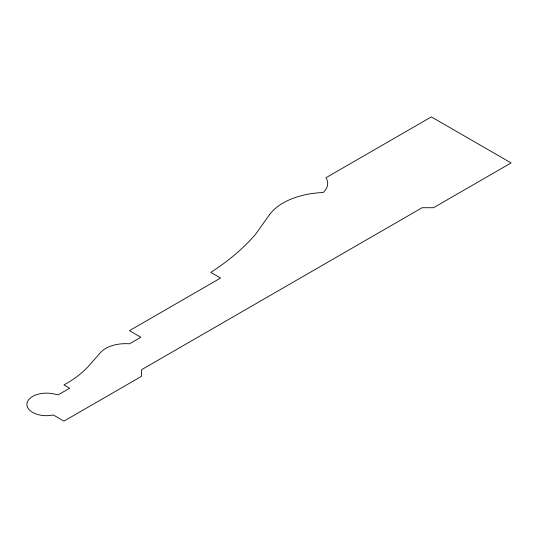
<?xml version="1.0" encoding="UTF-8"?>
<svg xmlns="http://www.w3.org/2000/svg" width="538" height="538" viewBox="0 0 538 538"><rect width="100%" height="100%" fill="white"/><g stroke="black" fill="none" stroke-linecap="round" stroke-linejoin="round"><path stroke-width="0.81" d="M269.471 214.756L255.637 234.205A294.528 170.042 0 0 1 210.802 272.389L220.593 278.045L129.456 330.662L140.848 337.239L129.456 343.816A28.043 16.194 0 0 0 100.135 353.036L87.976 366.788A124.816 72.058 0 0 1 63.948 384.926L69.644 388.214L58.252 394.791L52.61 393.708A19.543 11.285 0 0 0 26.9 404.637A19.543 11.285 0 0 0 53.336 414.973L63.948 421.099L141.514 376.318L141.514 369.74L422.142 207.722L433.534 207.722L511.1 162.94L431.355 116.901L325.974 177.742A29.314 16.927 0 0 1 323.123 192.537A62.536 36.107 0 0 0 269.471 214.756"/></g></svg>
